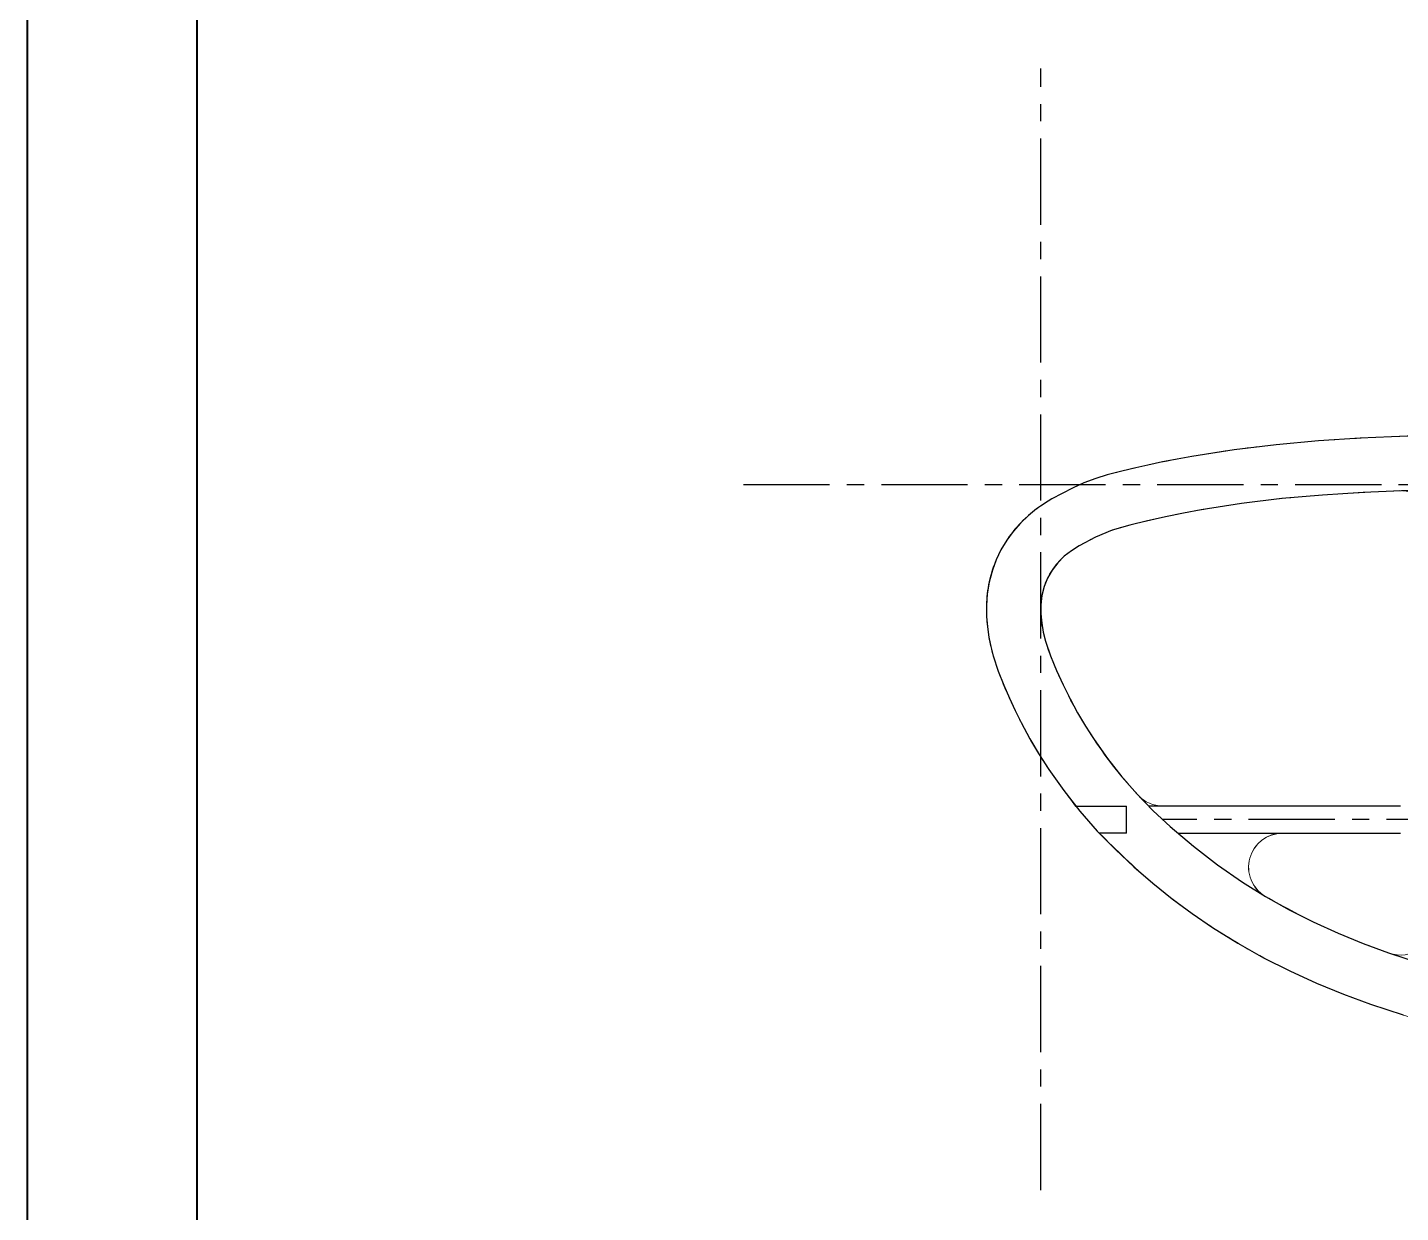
# Model space of a CAD drawing. Header units: millimetres. Extents: x 0 to 841, y -8 to 594.
# Drawn here: x 0.1 to 202.3, y 148.5 to 323.1 of the extents above; entities that cross this region are included whole.
import ezdxf

# ---------------------------------------------------------------- set-up
doc = ezdxf.new("R2010")
doc.units = ezdxf.units.MM
doc.linetypes.add('CENTERX2', pattern=[20.32, 12.7, -2.54, 2.54, -2.54])

msp = doc.modelspace()

# ---------------------------------------------------------------- linework, layer by layer
at = {"color": 7, "linetype": 'Continuous', "lineweight": 40}
for p, q in [((0.08, 0.21), (0.08, 594.21)), ((25.08, 10.21), (25.08, 584.21))]:
    msp.add_line(p, q, dxfattribs=at)
at = {"color": 7, "linetype": 'CENTERX2'}
for p, q in [((149.34, 151.78), (149.34, 317.06)), ((149.34, 151.78), (149.34, 317.06)), ((149.34, 151.78), (149.34, 317.06)), ((149.34, 151.78), (149.34, 317.06)), ((105.54, 255.74), (529.65, 255.74)), ((105.54, 255.74), (529.65, 255.74)), ((105.54, 255.74), (529.65, 255.74)), ((105.54, 255.74), (529.65, 255.74)), ((477.14, 206.37), (167.28, 206.37)), ((477.14, 206.37), (167.28, 206.37)), ((477.14, 206.37), (167.28, 206.37)), ((477.14, 206.37), (167.28, 206.37))]:
    msp.add_line(p, q, dxfattribs=at)
at = {"color": 7, "linetype": 'Continuous'}
for p, q in [((154.47, 208.37), (161.95, 208.37)), ((154.47, 208.37), (161.95, 208.37)), ((154.47, 208.37), (161.95, 208.37)), ((154.47, 208.37), (161.95, 208.37)), ((161.95, 204.37), (161.95, 208.37)), ((161.95, 204.37), (161.95, 208.37)), ((161.95, 204.37), (161.95, 208.37)), ((161.95, 204.37), (161.95, 208.37)), ((202.34, 208.37), (165.21, 208.37)), ((202.34, 208.37), (165.21, 208.37)), ((202.34, 208.37), (165.21, 208.37)), ((202.34, 208.37), (165.21, 208.37)), ((161.95, 204.37), (157.95, 204.37)), ((161.95, 204.37), (157.95, 204.37)), ((161.95, 204.37), (157.95, 204.37)), ((161.95, 204.37), (157.95, 204.37)), ((169.51, 204.37), (202.34, 204.37)), ((169.51, 204.37), (202.34, 204.37)), ((169.51, 204.37), (202.34, 204.37)), ((169.51, 204.37), (202.34, 204.37))]:
    msp.add_line(p, q, dxfattribs=at)
at = {"color": 7, "linetype": 'Continuous', "lineweight": 15}
for p, q in [((154.47, 208.37), (161.95, 208.37)), ((154.48, 208.36), (161.95, 208.36)), ((161.95, 204.37), (161.95, 208.37)), ((202.34, 208.37), (167.33, 208.37)), ((161.95, 204.37), (157.95, 204.37)), ((184.95, 204.37), (202.34, 204.37)), ((184.96, 204.36), (202.34, 204.36))]:
    msp.add_line(p, q, dxfattribs=at)
at = {"color": 7, "linetype": 'Continuous', "flags": 128}
for points in [[(205.62, 262.97), (196.37, 262.57), (190.23, 262.17), (184.04, 261.61), (177.82, 260.87), (171.59, 259.88), (169.42, 259.48), (167.25, 259.06), (165.09, 258.6), (162.92, 258.12), (160.69, 257.58), (159.11, 257.15), (157.43, 256.63), (155.68, 255.97), (154, 255.22), (152.47, 254.44), (150.99, 253.62), (149.91, 252.96), (148.73, 252.15), (147.52, 251.17), (146.35, 250.06), (145.28, 248.84), (144.33, 247.54), (143.48, 246.12), (142.77, 244.64), (142.21, 243.12), (141.75, 241.36), (141.47, 239.61), (141.34, 237.92), (141.36, 236.3), (141.49, 234.75), (141.7, 233.27), (141.99, 231.85), (142.34, 230.5), (143.07, 228.24), (143.88, 226.16), (144.72, 224.25), (145.57, 222.46), (146.46, 220.67), (147.74, 218.29), (149.11, 215.97), (150.55, 213.74)], [(205.62, 262.97), (196.37, 262.57), (190.23, 262.17), (184.04, 261.61), (177.82, 260.87), (171.59, 259.88), (169.42, 259.48), (167.25, 259.06), (165.09, 258.6), (162.92, 258.12), (160.69, 257.58), (159.11, 257.15), (157.43, 256.63), (155.68, 255.97), (154, 255.22), (152.47, 254.44), (150.99, 253.62), (149.91, 252.96), (148.73, 252.15), (147.52, 251.17), (146.35, 250.06), (145.28, 248.84), (144.33, 247.54), (143.48, 246.12), (142.77, 244.64), (142.21, 243.12), (141.75, 241.36), (141.47, 239.61), (141.34, 237.92), (141.36, 236.3), (141.49, 234.75), (141.7, 233.27), (141.99, 231.85), (142.34, 230.5), (143.07, 228.24), (143.88, 226.16), (144.72, 224.25), (145.57, 222.46), (146.46, 220.67), (147.74, 218.29), (149.11, 215.97), (150.55, 213.74)], [(205.62, 262.97), (196.37, 262.57), (190.23, 262.17), (184.04, 261.61), (177.82, 260.87), (171.59, 259.88), (169.42, 259.48), (167.25, 259.06), (165.09, 258.6), (162.92, 258.12), (160.69, 257.58), (159.11, 257.15), (157.43, 256.63), (155.68, 255.97), (154, 255.22), (152.47, 254.44), (150.99, 253.62), (149.91, 252.96), (148.73, 252.15), (147.52, 251.17), (146.35, 250.06), (145.28, 248.84), (144.33, 247.54), (143.48, 246.12), (142.77, 244.64), (142.21, 243.12), (141.75, 241.36), (141.47, 239.61), (141.34, 237.92), (141.36, 236.3), (141.49, 234.75), (141.7, 233.27), (141.99, 231.85), (142.34, 230.5), (143.07, 228.24), (143.88, 226.16), (144.72, 224.25), (145.57, 222.46), (146.46, 220.67), (147.74, 218.29), (149.11, 215.97), (150.55, 213.74)], [(205.62, 262.97), (196.37, 262.57), (190.23, 262.17), (184.04, 261.61), (177.82, 260.87), (171.59, 259.88), (169.42, 259.48), (167.25, 259.06), (165.09, 258.6), (162.92, 258.12), (160.69, 257.58), (159.11, 257.15), (157.43, 256.63), (155.68, 255.97), (154, 255.22), (152.47, 254.44), (150.99, 253.62), (149.91, 252.96), (148.73, 252.15), (147.52, 251.17), (146.35, 250.06), (145.28, 248.84), (144.33, 247.54), (143.48, 246.12), (142.77, 244.64), (142.21, 243.12), (141.75, 241.36), (141.47, 239.61), (141.34, 237.92), (141.36, 236.3), (141.49, 234.75), (141.7, 233.27), (141.99, 231.85), (142.34, 230.5), (143.07, 228.24), (143.88, 226.16), (144.72, 224.25), (145.57, 222.46), (146.46, 220.67), (147.74, 218.29), (149.11, 215.97), (150.55, 213.74)], [(205.89, 254.97), (196.82, 254.58), (190.83, 254.19), (184.86, 253.66), (178.91, 252.94), (172.99, 252.01), (170.35, 251.52), (167.71, 250.98), (165.08, 250.41), (162.46, 249.77), (159.88, 249.01), (157.4, 247.98), (155.02, 246.71), (153.87, 245.99), (152.8, 245.16), (151.84, 244.21), (151, 243.13), (150.33, 241.95), (149.83, 240.69), (149.51, 239.38), (149.36, 238.03), (149.35, 236.67), (149.48, 235.32), (149.71, 233.99), (150.04, 232.68), (150.77, 230.48), (151.65, 228.34), (152.63, 226.23), (153.66, 224.16), (154.76, 222.12), (155.95, 220.13), (157.2, 218.18)], [(205.89, 254.97), (196.82, 254.58), (190.83, 254.19), (184.86, 253.66), (178.91, 252.94), (172.99, 252.01), (170.35, 251.52), (167.71, 250.98), (165.08, 250.41), (162.46, 249.77), (159.88, 249.01), (157.4, 247.98), (155.02, 246.71), (153.87, 245.99), (152.8, 245.16), (151.84, 244.21), (151, 243.13), (150.33, 241.95), (149.83, 240.69), (149.51, 239.38), (149.36, 238.03), (149.35, 236.67), (149.48, 235.32), (149.71, 233.99), (150.04, 232.68), (150.77, 230.48), (151.65, 228.34), (152.63, 226.23), (153.66, 224.16), (154.76, 222.12), (155.95, 220.13), (157.2, 218.18)], [(205.89, 254.97), (196.82, 254.58), (190.83, 254.19), (184.86, 253.66), (178.91, 252.94), (172.99, 252.01), (170.35, 251.52), (167.71, 250.98), (165.08, 250.41), (162.46, 249.77), (159.88, 249.01), (157.4, 247.98), (155.02, 246.71), (153.87, 245.99), (152.8, 245.16), (151.84, 244.21), (151, 243.13), (150.33, 241.95), (149.83, 240.69), (149.51, 239.38), (149.36, 238.03), (149.35, 236.67), (149.48, 235.32), (149.71, 233.99), (150.04, 232.68), (150.77, 230.48), (151.65, 228.34), (152.63, 226.23), (153.66, 224.16), (154.76, 222.12), (155.95, 220.13), (157.2, 218.18)], [(205.89, 254.97), (196.82, 254.58), (190.83, 254.19), (184.86, 253.66), (178.91, 252.94), (172.99, 252.01), (170.35, 251.52), (167.71, 250.98), (165.08, 250.41), (162.46, 249.77), (159.88, 249.01), (157.4, 247.98), (155.02, 246.71), (153.87, 245.99), (152.8, 245.16), (151.84, 244.21), (151, 243.13), (150.33, 241.95), (149.83, 240.69), (149.51, 239.38), (149.36, 238.03), (149.35, 236.67), (149.48, 235.32), (149.71, 233.99), (150.04, 232.68), (150.77, 230.48), (151.65, 228.34), (152.63, 226.23), (153.66, 224.16), (154.76, 222.12), (155.95, 220.13), (157.2, 218.18)], [(157.2, 218.18), (159.17, 215.38), (161.27, 212.69), (163.53, 210.12), (165.92, 207.67), (168.41, 205.34), (171.82, 202.43), (175.37, 199.71), (179.05, 197.16), (182.44, 195.04), (185.92, 193.08), (189.49, 191.28), (193.13, 189.63), (196.83, 188.12), (200.57, 186.73), (205.65, 185.05)], [(157.2, 218.18), (159.17, 215.38), (161.27, 212.69), (163.53, 210.12), (165.92, 207.67), (168.41, 205.34), (171.82, 202.43), (175.37, 199.71), (179.05, 197.16), (182.44, 195.04), (185.92, 193.08), (189.49, 191.28), (193.13, 189.63), (196.83, 188.12), (200.57, 186.73), (205.65, 185.05)], [(157.2, 218.18), (159.17, 215.38), (161.27, 212.69), (163.53, 210.12), (165.92, 207.67), (168.41, 205.34), (171.82, 202.43), (175.37, 199.71), (179.05, 197.16), (182.44, 195.04), (185.92, 193.08), (189.49, 191.28), (193.13, 189.63), (196.83, 188.12), (200.57, 186.73), (205.65, 185.05)], [(157.2, 218.18), (159.17, 215.38), (161.27, 212.69), (163.53, 210.12), (165.92, 207.67), (168.41, 205.34), (171.82, 202.43), (175.37, 199.71), (179.05, 197.16), (182.44, 195.04), (185.92, 193.08), (189.49, 191.28), (193.13, 189.63), (196.83, 188.12), (200.57, 186.73), (205.65, 185.05)], [(150.55, 213.74), (152.74, 210.63), (155.11, 207.59), (157.67, 204.67), (160.33, 201.95), (163.06, 199.39), (165.85, 196.99), (168.71, 194.7), (171.65, 192.53), (174.66, 190.47), (178.35, 188.17), (182.16, 186.02), (186.04, 184.06), (189.96, 182.28), (193.92, 180.66), (197.91, 179.18), (202.73, 177.58)], [(150.55, 213.74), (152.74, 210.63), (155.11, 207.59), (157.67, 204.67), (160.33, 201.95), (163.06, 199.39), (165.85, 196.99), (168.71, 194.7), (171.65, 192.53), (174.66, 190.47), (178.35, 188.17), (182.16, 186.02), (186.04, 184.06), (189.96, 182.28), (193.92, 180.66), (197.91, 179.18), (202.73, 177.58)], [(150.55, 213.74), (152.74, 210.63), (155.11, 207.59), (157.67, 204.67), (160.33, 201.95), (163.06, 199.39), (165.85, 196.99), (168.71, 194.7), (171.65, 192.53), (174.66, 190.47), (178.35, 188.17), (182.16, 186.02), (186.04, 184.06), (189.96, 182.28), (193.92, 180.66), (197.91, 179.18), (202.73, 177.58)], [(150.55, 213.74), (152.74, 210.63), (155.11, 207.59), (157.67, 204.67), (160.33, 201.95), (163.06, 199.39), (165.85, 196.99), (168.71, 194.7), (171.65, 192.53), (174.66, 190.47), (178.35, 188.17), (182.16, 186.02), (186.04, 184.06), (189.96, 182.28), (193.92, 180.66), (197.91, 179.18), (202.73, 177.58)]]:
    msp.add_lwpolyline(points, dxfattribs=at)
at = {"color": 7, "linetype": 'Continuous', "lineweight": 15}
for centre, start, end in [((202.34, 249.84), 0, 92.3565), ((167.33, 213.37), 223.1009, 270), ((184.95, 199.37), 90, 239.2714), ((184.96, 199.36), 90, 239.2811), ((202.34, 191.41), 250.5868, 0)]:
    msp.add_arc(centre, 5, start, end, dxfattribs=at)
for points, knots in [([(207.34, 263.02), (203.94, 262.9), (197.12, 262.67), (186.83, 261.96), (178.32, 261), (171.62, 259.91), (166.75, 258.98), (161.66, 257.86), (156.25, 256.41), (151.81, 254.19), (148.26, 251.91), (145.73, 249.56), (143.58, 246.57), (142.1, 243.2), (141.37, 239.71), (141.28, 236.38), (141.63, 233.33), (142.47, 229.76), (143.93, 225.87), (145.95, 221.59), (148.08, 217.58), (150.88, 213.11), (153.13, 210.13), (154.47, 208.37)], [0, 0, 0, 0, 0.092803, 0.186672, 0.281848, 0.327026, 0.372048, 0.417319, 0.469705, 0.524593, 0.552356, 0.584826, 0.618359, 0.652217, 0.68487, 0.715024, 0.742848, 0.768732, 0.815197, 0.856144, 0.897925, 0.939409, 1, 1, 1, 1]), ([(202.13, 254.83), (197.64, 254.61), (188.67, 254.17), (177.98, 252.91), (170.08, 251.5), (164.91, 250.38), (159.74, 249.16), (155.72, 247.22), (152.72, 245.26), (150.9, 243.2), (149.71, 240.73), (149.26, 238.03), (149.4, 235.32), (150.18, 231.78), (151.92, 227.6), (154.31, 222.75), (157.13, 218.19), (160.2, 213.87), (162.52, 211.26), (163.68, 209.95)], [0, 0, 0, 0, 0.147988, 0.295965, 0.354104, 0.412231, 0.470422, 0.528517, 0.558187, 0.587968, 0.617672, 0.647354, 0.677104, 0.706811, 0.766157, 0.825533, 0.884884, 0.942462, 1, 1, 1, 1]), ([(157.95, 204.37), (160.5, 201.87), (165.55, 196.9), (174.14, 190.6), (183.23, 185.24), (192.79, 180.96), (203.55, 177.15), (215.53, 173.99), (228.7, 171.73), (243.07, 170.37), (258.56, 169.86), (275.11, 170.15), (291.55, 170.91), (307.91, 172.08), (324.22, 173.59), (345.89, 175.99), (372.85, 179.65), (405.04, 184.84), (437.07, 190.61), (468.99, 196.66), (500.85, 202.76), (531.06, 208.39), (559.49, 213.92), (579.58, 217.92), (593.1, 220.37), (600.11, 221.6), (607.29, 222.84), (614.52, 224.09), (621.51, 225.28), (626.87, 226.17), (630.71, 226.8), (633.37, 227.24), (636.33, 227.77), (639.82, 228.44), (643.93, 229.26), (647.17, 229.94), (649, 230.41), (649.28, 230.48)], [0, 0, 0, 0, 0.021151, 0.042069, 0.063027, 0.083754, 0.104168, 0.130765, 0.157215, 0.18342, 0.216448, 0.249173, 0.281719, 0.314169, 0.346582, 0.378965, 0.443622, 0.508171, 0.572593, 0.636884, 0.70107, 0.765286, 0.819345, 0.873089, 0.886957, 0.900929, 0.915368, 0.930179, 0.944536, 0.95745, 0.962451, 0.967637, 0.973456, 0.98034, 0.988751, 0.99832, 1, 1, 1, 1]), ([(182.4, 195.07), (185.34, 193.45), (191.22, 190.2), (197.52, 187.86), (200.68, 186.69)], [0, 0, 0, 0, 0.499964, 1, 1, 1, 1])]:
    msp.add_open_spline(points, degree=3, knots=knots, dxfattribs=at)

doc.saveas('drawing.dxf')
